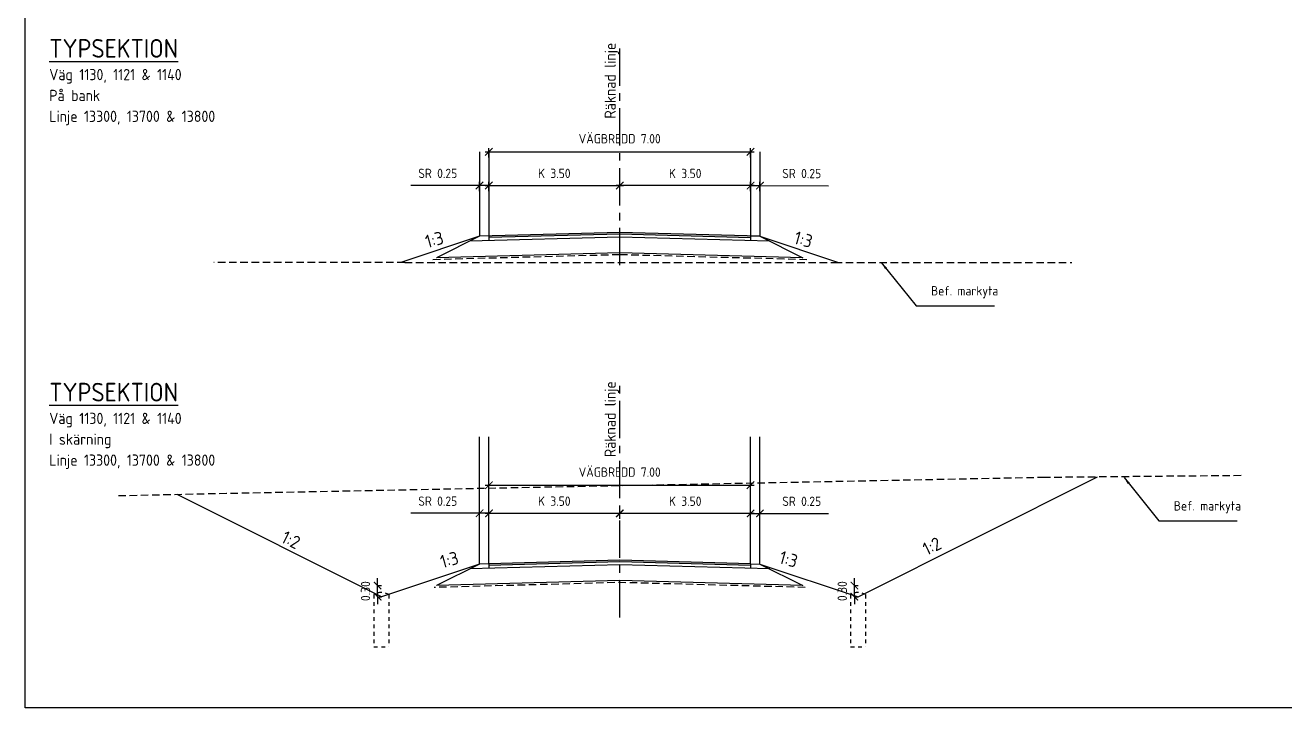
# Model space of a CAD drawing. Header units: metres. Extents: x 166439 to 168621, y 6226863 to 6228959.
# Drawn here: x 166561.84 to 166595.54, y 6226943.79 to 6226962.06 of the extents above; entities that cross this region are included whole.
import ezdxf

# ---------------------------------------------------------------- set-up
doc = ezdxf.new("R2010")
doc.units = ezdxf.units.M
doc.header["$LTSCALE"] = 0.1
doc.header["$MEASUREMENT"] = 0
for name, pattern in [('AA_DASHED_1', [2, 1, -1]), ('CENTER', [16, 10, -2, 2, -2]), ('DASHED_2', [3, 2, -1])]:
    doc.linetypes.add(name, pattern=pattern)
doc.layers.get('0').update_dxf_attribs({"linetype": 'CONTINUOUS'})
doc.layers.get('DEFPOINTS').update_dxf_attribs({"color": 5, "linetype": 'CONTINUOUS'})
for name, color, linetype in [('04_geotextil', 1, 'DASHED_2'), ('04_mått', 4, 'CONTINUOUS'), ('04_topp', 7, 'CONTINUOUS'), ('04_txt', 1, 'CONTINUOUS'), ('04_öb', 4, 'CONTINUOUS'), ('04_överyta', 3, 'CONTINUOUS'), ('900_CENT', 4, 'CENTER'), ('Brunn_', 4, 'AA_DASHED_1'), ('M-372A', 8, 'DASHED_2'), ('SEK', 1, 'CONTINUOUS')]:
    doc.layers.add(name, color=color, linetype=linetype)
doc.styles.add('ISO', font='iso.shx')
doc.dimstyles.new('BH90$0', dxfattribs={"dimscale": 0.05, "dimtxt": 2.5, "dimasz": 2, "dimexe": 1, "dimexo": 5, "dimgap": 2, "dimtad": 1, "dimzin": 0, "dimdsep": 46, "dimtxsty": 'ISO', "dimblk1": 'ARCHTICK', "dimblk2": 'ARCHTICK', "dimsah": 1, "dimcen": 1.5, "dimdle": 1, "dimadec": 0, "dimazin": 0, "dimtfac": 1, "dimtix": 1, "dimtmove": 0, "dimatfit": 3, "dimfxl": 1.5, "dimfxlon": 1, "dimtolj": 1, "dimtzin": 0, "dimarcsym": 0})
doc.dimstyles.new('BH90$7', dxfattribs={"dimscale": 0.05, "dimtxt": 2.5, "dimasz": 3, "dimexe": 2, "dimexo": 20, "dimgap": 1, "dimtad": 1, "dimzin": 0, "dimdsep": 46, "dimtxsty": 'ISO', "dimblk1": 'OPEN90', "dimblk2": 'OPEN90', "dimsah": 1, "dimcen": 4, "dimdle": 2, "dimadec": 0, "dimazin": 0, "dimtfac": 1, "dimtix": 1, "dimtmove": 0, "dimatfit": 3, "dimfxl": 2, "dimtolj": 1, "dimtzin": 0, "dimarcsym": 0})

# ---------------------------------------------------------------- blocks, each defined once
blk = doc.blocks.new('_ARCHTICK')
at = {"color": 0, "linetype": 'ByBlock', "const_width": 0.15}
blk.add_lwpolyline([(-0.5, -0.5), (0.5, 0.5)], dxfattribs=at)
blk = doc.blocks.new('*D142')
at = {"layer": '04_mått', "color": 0, "lineweight": -2}
for p, q in [((166573.993, 6226957.766), (166572.157, 6226957.766)), ((166573.993, 6226957.616), (166573.993, 6226957.866)), ((166574.243, 6226957.766), (166573.993, 6226957.766)), ((166574.243, 6226957.616), (166574.243, 6226957.866)), ((166574.243, 6226957.766), (166574.443, 6226957.766))]:
    blk.add_line(p, q, dxfattribs=at)
at = {"layer": 'DEFPOINTS', "color": 0}
for p in [(166574.243, 6226957.766), (166573.993, 6226956.409), (166574.243, 6226956.416)]:
    blk.add_point(p, dxfattribs=at)
at = {"layer": '04_mått', "color": 0, "lineweight": -2, "xscale": 0.2, "yscale": 0.2, "zscale": 0.2}
blk.add_blockref('_ARCHTICK', (166573.993, 6226957.766), dxfattribs=at)
at = {"layer": '04_mått', "color": 0, "lineweight": -2, "xscale": 0.2, "yscale": 0.2, "zscale": 0.2, "rotation": 180}
blk.add_blockref('_ARCHTICK', (166574.243, 6226957.766), dxfattribs=at)
at = {"layer": '04_mått', "color": 0, "insert": (166572.875, 6226958.091), "char_height": 0.25, "attachment_point": 5, "style": 'ISO'}
blk.add_mtext('\\A1;SR 0.25', dxfattribs=at)
blk = doc.blocks.new('*D143')
at = {"layer": '04_mått', "color": 0, "lineweight": -2}
for p, q in [((166581.245, 6226957.763), (166581.045, 6226957.763)), ((166581.245, 6226957.613), (166581.245, 6226957.863)), ((166581.245, 6226957.763), (166581.495, 6226957.763)), ((166581.495, 6226957.613), (166581.495, 6226957.863)), ((166581.495, 6226957.763), (166583.331, 6226957.761))]:
    blk.add_line(p, q, dxfattribs=at)
at = {"layer": 'DEFPOINTS', "color": 0}
for p in [(166581.245, 6226957.763), (166581.244, 6226956.413), (166581.494, 6226956.406)]:
    blk.add_point(p, dxfattribs=at)
at = {"layer": '04_mått', "color": 0, "lineweight": -2, "xscale": 0.2, "yscale": 0.2, "zscale": 0.2}
for p, rotation in [((166581.245, 6226957.763), 359.9501175747248), ((166581.495, 6226957.763), 179.9501175747248)]:
    blk.add_blockref('_ARCHTICK', p, dxfattribs=dict(at, rotation=rotation))
at = {"layer": '04_mått', "color": 0, "insert": (166582.613, 6226958.087), "char_height": 0.25, "attachment_point": 5, "rotation": 359.9501, "style": 'ISO'}
blk.add_mtext('\\A1;SR 0.25', dxfattribs=at)
blk = doc.blocks.new('*D144')
at = {"layer": '04_mått', "color": 0, "lineweight": -2}
for p, q in [((166574.145, 6226957.766), (166577.843, 6226957.766)), ((166574.245, 6226957.616), (166574.245, 6226957.866)), ((166577.743, 6226957.616), (166577.743, 6226957.866))]:
    blk.add_line(p, q, dxfattribs=at)
at = {"layer": 'DEFPOINTS', "color": 0}
for p in [(166577.743, 6226957.766), (166574.245, 6226956.371), (166577.743, 6226956.509)]:
    blk.add_point(p, dxfattribs=at)
at = {"layer": '04_mått', "color": 0, "lineweight": -2, "xscale": 0.2, "yscale": 0.2, "zscale": 0.2, "rotation": 180}
blk.add_blockref('_ARCHTICK', (166574.245, 6226957.766), dxfattribs=at)
at = {"layer": '04_mått', "color": 0, "lineweight": -2, "xscale": 0.2, "yscale": 0.2, "zscale": 0.2}
blk.add_blockref('_ARCHTICK', (166577.743, 6226957.766), dxfattribs=at)
at = {"layer": '04_mått', "color": 0, "insert": (166575.994, 6226958.091), "char_height": 0.25, "attachment_point": 5, "style": 'ISO'}
blk.add_mtext('\\A1;K 3.50', dxfattribs=at)
blk = doc.blocks.new('*D145')
at = {"layer": '04_mått', "color": 0, "lineweight": -2}
for p, q in [((166581.345, 6226957.763), (166577.648, 6226957.763)), ((166577.748, 6226957.613), (166577.748, 6226957.863)), ((166581.245, 6226957.613), (166581.245, 6226957.863))]:
    blk.add_line(p, q, dxfattribs=at)
at = {"layer": 'DEFPOINTS', "color": 0}
for p in [(166577.748, 6226957.763), (166577.748, 6226956.509), (166581.245, 6226956.465)]:
    blk.add_point(p, dxfattribs=at)
at = {"layer": '04_mått', "color": 0, "lineweight": -2, "xscale": 0.2, "yscale": 0.2, "zscale": 0.2, "rotation": 180}
blk.add_blockref('_ARCHTICK', (166577.748, 6226957.763), dxfattribs=at)
at = {"layer": '04_mått', "color": 0, "lineweight": -2, "xscale": 0.2, "yscale": 0.2, "zscale": 0.2}
blk.add_blockref('_ARCHTICK', (166581.245, 6226957.763), dxfattribs=at)
at = {"layer": '04_mått', "color": 0, "insert": (166579.496, 6226958.088), "char_height": 0.25, "attachment_point": 5, "style": 'ISO'}
blk.add_mtext('\\A1;K 3.50', dxfattribs=at)
blk = doc.blocks.new('*D146')
at = {"layer": '04_mått', "color": 0, "lineweight": -2}
for p, q in [((166574.143, 6226958.666), (166581.343, 6226958.666)), ((166574.243, 6226958.516), (166574.243, 6226958.766)), ((166581.243, 6226958.516), (166581.243, 6226958.766))]:
    blk.add_line(p, q, dxfattribs=at)
at = {"layer": 'DEFPOINTS', "color": 0}
for p in [(166581.243, 6226958.666), (166574.243, 6226956.416), (166581.243, 6226956.416)]:
    blk.add_point(p, dxfattribs=at)
at = {"layer": '04_mått', "color": 0, "lineweight": -2, "xscale": 0.2, "yscale": 0.2, "zscale": 0.2, "rotation": 180}
blk.add_blockref('_ARCHTICK', (166574.243, 6226958.666), dxfattribs=at)
at = {"layer": '04_mått', "color": 0, "lineweight": -2, "xscale": 0.2, "yscale": 0.2, "zscale": 0.2}
blk.add_blockref('_ARCHTICK', (166581.243, 6226958.666), dxfattribs=at)
at = {"layer": '04_mått', "color": 0, "insert": (166577.743, 6226959.018), "char_height": 0.25, "attachment_point": 5, "style": 'ISO'}
blk.add_mtext('\\A1;VÄGBREDD 7.00', dxfattribs=at)
blk = doc.blocks.new('*D147')
at = {"layer": '04_mått', "color": 0, "lineweight": -2}
for p, q in [((166573.993, 6226948.994), (166572.157, 6226948.994)), ((166573.993, 6226948.844), (166573.993, 6226949.094)), ((166574.243, 6226948.994), (166573.993, 6226948.994)), ((166574.243, 6226948.844), (166574.243, 6226949.094)), ((166574.243, 6226948.994), (166574.443, 6226948.994))]:
    blk.add_line(p, q, dxfattribs=at)
at = {"layer": 'DEFPOINTS', "color": 0}
for p in [(166574.243, 6226948.994), (166573.993, 6226947.637), (166574.243, 6226947.644)]:
    blk.add_point(p, dxfattribs=at)
at = {"layer": '04_mått', "color": 0, "lineweight": -2, "xscale": 0.2, "yscale": 0.2, "zscale": 0.2}
blk.add_blockref('_ARCHTICK', (166573.993, 6226948.994), dxfattribs=at)
at = {"layer": '04_mått', "color": 0, "lineweight": -2, "xscale": 0.2, "yscale": 0.2, "zscale": 0.2, "rotation": 180}
blk.add_blockref('_ARCHTICK', (166574.243, 6226948.994), dxfattribs=at)
at = {"layer": '04_mått', "color": 0, "insert": (166572.875, 6226949.319), "char_height": 0.25, "attachment_point": 5, "style": 'ISO'}
blk.add_mtext('\\A1;SR 0.25', dxfattribs=at)
blk = doc.blocks.new('*D148')
at = {"layer": '04_mått', "color": 0, "lineweight": -2}
for p, q in [((166581.245, 6226948.991), (166581.045, 6226948.992)), ((166581.245, 6226948.841), (166581.245, 6226949.091)), ((166581.245, 6226948.991), (166581.495, 6226948.991)), ((166581.495, 6226948.841), (166581.495, 6226949.091)), ((166581.495, 6226948.991), (166583.331, 6226948.99))]:
    blk.add_line(p, q, dxfattribs=at)
at = {"layer": 'DEFPOINTS', "color": 0}
for p in [(166581.245, 6226948.991), (166581.244, 6226947.641), (166581.494, 6226947.634)]:
    blk.add_point(p, dxfattribs=at)
at = {"layer": '04_mått', "color": 0, "lineweight": -2, "xscale": 0.2, "yscale": 0.2, "zscale": 0.2}
for p, rotation in [((166581.245, 6226948.991), 359.9501175747248), ((166581.495, 6226948.991), 179.9501175747248)]:
    blk.add_blockref('_ARCHTICK', p, dxfattribs=dict(at, rotation=rotation))
at = {"layer": '04_mått', "color": 0, "insert": (166582.613, 6226949.315), "char_height": 0.25, "attachment_point": 5, "rotation": 359.9501, "style": 'ISO'}
blk.add_mtext('\\A1;SR 0.25', dxfattribs=at)
blk = doc.blocks.new('*D149')
at = {"layer": '04_mått', "color": 0, "lineweight": -2}
for p, q in [((166574.145, 6226948.994), (166577.843, 6226948.994)), ((166574.245, 6226948.844), (166574.245, 6226949.094)), ((166577.743, 6226948.844), (166577.743, 6226949.094))]:
    blk.add_line(p, q, dxfattribs=at)
at = {"layer": 'DEFPOINTS', "color": 0}
for p in [(166577.743, 6226948.994), (166574.245, 6226947.695), (166577.743, 6226947.737)]:
    blk.add_point(p, dxfattribs=at)
at = {"layer": '04_mått', "color": 0, "lineweight": -2, "xscale": 0.2, "yscale": 0.2, "zscale": 0.2, "rotation": 180}
blk.add_blockref('_ARCHTICK', (166574.245, 6226948.994), dxfattribs=at)
at = {"layer": '04_mått', "color": 0, "lineweight": -2, "xscale": 0.2, "yscale": 0.2, "zscale": 0.2}
blk.add_blockref('_ARCHTICK', (166577.743, 6226948.994), dxfattribs=at)
at = {"layer": '04_mått', "color": 0, "insert": (166575.994, 6226949.319), "char_height": 0.25, "attachment_point": 5, "style": 'ISO'}
blk.add_mtext('\\A1;K 3.50', dxfattribs=at)
blk = doc.blocks.new('*D150')
at = {"layer": '04_mått', "color": 0, "lineweight": -2}
for p, q in [((166581.345, 6226948.992), (166577.648, 6226948.992)), ((166577.748, 6226948.842), (166577.748, 6226949.092)), ((166581.245, 6226948.842), (166581.245, 6226949.092))]:
    blk.add_line(p, q, dxfattribs=at)
at = {"layer": 'DEFPOINTS', "color": 0}
for p in [(166577.748, 6226948.992), (166577.748, 6226947.737), (166581.245, 6226947.68)]:
    blk.add_point(p, dxfattribs=at)
at = {"layer": '04_mått', "color": 0, "lineweight": -2, "xscale": 0.2, "yscale": 0.2, "zscale": 0.2, "rotation": 180}
blk.add_blockref('_ARCHTICK', (166577.748, 6226948.992), dxfattribs=at)
at = {"layer": '04_mått', "color": 0, "lineweight": -2, "xscale": 0.2, "yscale": 0.2, "zscale": 0.2}
blk.add_blockref('_ARCHTICK', (166581.245, 6226948.992), dxfattribs=at)
at = {"layer": '04_mått', "color": 0, "insert": (166579.496, 6226949.317), "char_height": 0.25, "attachment_point": 5, "style": 'ISO'}
blk.add_mtext('\\A1;K 3.50', dxfattribs=at)
blk = doc.blocks.new('*D151')
at = {"layer": '04_mått', "color": 0, "lineweight": -2}
for p, q in [((166574.143, 6226949.744), (166581.343, 6226949.744)), ((166574.243, 6226949.594), (166574.243, 6226949.844)), ((166581.243, 6226949.594), (166581.243, 6226949.844))]:
    blk.add_line(p, q, dxfattribs=at)
at = {"layer": 'DEFPOINTS', "color": 0}
for p in [(166581.243, 6226949.744), (166574.243, 6226947.644), (166581.243, 6226947.644)]:
    blk.add_point(p, dxfattribs=at)
at = {"layer": '04_mått', "color": 0, "lineweight": -2, "xscale": 0.2, "yscale": 0.2, "zscale": 0.2, "rotation": 180}
blk.add_blockref('_ARCHTICK', (166574.243, 6226949.744), dxfattribs=at)
at = {"layer": '04_mått', "color": 0, "lineweight": -2, "xscale": 0.2, "yscale": 0.2, "zscale": 0.2}
blk.add_blockref('_ARCHTICK', (166581.243, 6226949.744), dxfattribs=at)
at = {"layer": '04_mått', "color": 0, "insert": (166577.743, 6226950.096), "char_height": 0.25, "attachment_point": 5, "style": 'ISO'}
blk.add_mtext('\\A1;VÄGBREDD 7.00', dxfattribs=at)
blk = doc.blocks.new('*D232')
at = {"layer": '04_mått', "color": 0, "lineweight": -2}
for p, q in [((166584.023, 6226947.061), (166584.023, 6226947.261)), ((166584.023, 6226947.061), (166584.123, 6226947.061)), ((166584.023, 6226946.761), (166584.023, 6226947.061)), ((166584.023, 6226946.761), (166584.123, 6226946.761)), ((166584.023, 6226946.761), (166584.023, 6226946.561))]:
    blk.add_line(p, q, dxfattribs=at)
at = {"layer": 'DEFPOINTS', "color": 0}
for p in [(166584.011, 6226947.061), (166584.023, 6226947.061), (166584.011, 6226946.761)]:
    blk.add_point(p, dxfattribs=at)
at = {"layer": '04_mått', "color": 0, "lineweight": -2, "xscale": 0.2, "yscale": 0.2, "zscale": 0.2}
for p, rotation in [((166584.023, 6226947.061), 270), ((166584.023, 6226946.761), 90)]:
    blk.add_blockref('_ARCHTICK', p, dxfattribs=dict(at, rotation=rotation))
at = {"layer": '04_mått', "color": 0, "insert": (166583.698, 6226946.911), "char_height": 0.25, "attachment_point": 5, "rotation": 90, "style": 'ISO'}
blk.add_mtext('\\A1;0.30', dxfattribs=at)
blk = doc.blocks.new('*D233')
at = {"layer": '04_mått', "color": 0, "lineweight": -2}
for p, q in [((166571.267, 6226947.061), (166571.267, 6226947.261)), ((166571.267, 6226947.061), (166571.367, 6226947.061)), ((166571.267, 6226946.761), (166571.267, 6226947.061)), ((166571.267, 6226946.761), (166571.367, 6226946.761)), ((166571.267, 6226946.761), (166571.267, 6226946.561))]:
    blk.add_line(p, q, dxfattribs=at)
at = {"layer": 'DEFPOINTS', "color": 0}
for p in [(166571.245, 6226947.061), (166571.267, 6226947.061), (166571.245, 6226946.761)]:
    blk.add_point(p, dxfattribs=at)
at = {"layer": '04_mått', "color": 0, "lineweight": -2, "xscale": 0.2, "yscale": 0.2, "zscale": 0.2}
for p, rotation in [((166571.267, 6226947.061), 270), ((166571.267, 6226946.761), 90)]:
    blk.add_blockref('_ARCHTICK', p, dxfattribs=dict(at, rotation=rotation))
at = {"layer": '04_mått', "color": 0, "insert": (166570.942, 6226946.911), "char_height": 0.25, "attachment_point": 5, "rotation": 90, "style": 'ISO'}
blk.add_mtext('\\A1;0.30', dxfattribs=at)

msp = doc.modelspace()

# ---------------------------------------------------------------- hatches: boundary and pattern name
at = {"layer": '04_topp'}
h = msp.add_hatch(color=256, dxfattribs=at)
h.paths.add_polyline_path([(166574.4952, 6226956.4223), (166574.2452, 6226956.4156), (166574.2452, 6226956.3706), (166574.4952, 6226956.3773)])
h.paths.add_polyline_path([(166577.7428, 6226956.4639), (166577.7452, 6226956.4638), (166577.7452, 6226956.5088), (166577.7428, 6226956.5089), (166574.4952, 6226956.4223), (166574.4952, 6226956.3773)])
h.paths.add_polyline_path([(166577.7452, 6226956.5088), (166577.7452, 6226956.4638), (166580.9952, 6226956.3772), (166580.9952, 6226956.4222)])
h.paths.add_polyline_path([(166581.2452, 6226956.4155), (166581.2428, 6226956.4156), (166580.9952, 6226956.4222), (166580.9952, 6226956.3772), (166581.2452, 6226956.3705)])
h = msp.add_hatch(color=256, dxfattribs=at)
h.paths.add_polyline_path([(166574.4952, 6226947.6506), (166574.4952, 6226947.6055), (166577.7452, 6226947.6922), (166577.7452, 6226947.7372)])
h.paths.add_polyline_path([(166574.4952, 6226947.6055), (166574.4952, 6226947.6506), (166574.2452, 6226947.6439), (166574.2452, 6226947.5989)])
h.paths.add_polyline_path([(166580.9952, 6226947.6055), (166580.9952, 6226947.6506), (166577.7452, 6226947.7372), (166577.7452, 6226947.6922)])
h.paths.add_polyline_path([(166581.2452, 6226947.5989), (166581.2452, 6226947.6439), (166580.9952, 6226947.6506), (166580.9952, 6226947.6055)])

# ---------------------------------------------------------------- linework, layer by layer
at = {"layer": '04_geotextil'}
msp.add_lwpolyline([(166582.7503, 6226955.7802), (166577.7428, 6226955.9137), (166572.7354, 6226955.7802)], dxfattribs=at)
at = {"layer": '04_geotextil', "flags": 128}
msp.add_lwpolyline([(166582.7099, 6226947.0096), (166577.7452, 6226947.142), (166572.7802, 6226947.0096)], dxfattribs=at)
at = {"layer": '04_öb'}
for p, q in [((166573.9928, 6226956.4089), (166572.841, 6226955.833)), ((166581.4928, 6226956.4089), (166582.6447, 6226955.833)), ((166573.9952, 6226947.6372), (166572.8434, 6226947.0613)), ((166581.4952, 6226947.6372), (166582.647, 6226947.0613))]:
    msp.add_line(p, q, dxfattribs=at)
for points in [[(166582.6447, 6226955.833), (166577.7428, 6226955.9637), (166572.841, 6226955.833)], [(166582.647, 6226947.0613), (166577.7452, 6226947.192), (166572.8434, 6226947.0613)]]:
    msp.add_lwpolyline(points, dxfattribs=at)
at = {"layer": '04_överyta'}
for p, q in [((166573.9928, 6226956.4089), (166571.8862, 6226955.7067)), ((166574.2452, 6226956.4156), (166574.2452, 6226956.2906)), ((166581.2452, 6226956.4155), (166581.2452, 6226956.2905)), ((166581.4928, 6226956.4089), (166583.5995, 6226955.7067)), ((166584.1229, 6226946.7613), (166590.5317, 6226949.9657)), ((166571.3675, 6226946.7613), (166565.9033, 6226949.4934)), ((166573.9952, 6226947.6372), (166571.3675, 6226946.7613)), ((166574.2452, 6226947.6439), (166574.2452, 6226947.5188)), ((166581.2452, 6226947.6439), (166581.2452, 6226947.5188)), ((166581.4952, 6226947.6372), (166584.1229, 6226946.7613))]:
    msp.add_line(p, q, dxfattribs=at)
msp.add_lwpolyline([(166581.757, 6226956.2768), (166577.7428, 6226956.3839), (166573.7287, 6226956.2768)], dxfattribs=at)
at = {"layer": '04_överyta', "flags": 128}
for points in [[(166574.2428, 6226956.4156), (166573.9928, 6226956.4089)], [(166581.4952, 6226956.4088), (166577.7428, 6226956.5089), (166573.9952, 6226956.409)], [(166581.2452, 6226956.3705), (166577.7428, 6226956.4639), (166574.2452, 6226956.3706)], [(166581.2428, 6226956.4156), (166581.4928, 6226956.4089)], [(166581.7594, 6226947.5051), (166577.7452, 6226947.6122), (166573.731, 6226947.5051)], [(166574.2452, 6226947.6439), (166573.9952, 6226947.6372)], [(166581.2452, 6226947.6439), (166577.7452, 6226947.7372), (166574.2452, 6226947.6439)], [(166581.2452, 6226947.5989), (166577.7452, 6226947.6922), (166574.2452, 6226947.5989)], [(166581.2452, 6226947.6439), (166581.4952, 6226947.6372)]]:
    msp.add_lwpolyline(points, dxfattribs=at)
at = {"layer": '900_CENT'}
for p, q in [((166577.7452, 6226955.6343), (166577.7452, 6226961.5505)), ((166577.7452, 6226946.2023), (166577.7452, 6226952.4639))]:
    msp.add_line(p, q, dxfattribs=at)
at = {"layer": 'Brunn_', "flags": 128}
for points in [[(166571.1675, 6226946.8178), (166571.1675, 6226945.4178)], [(166571.5675, 6226946.8178), (166571.5675, 6226945.4178)], [(166583.9229, 6226946.8178), (166583.9229, 6226945.4178)], [(166584.3229, 6226946.8178), (166584.3229, 6226945.4178)], [(166571.1675, 6226945.4178), (166571.5675, 6226945.4178)], [(166583.9229, 6226945.4178), (166584.3229, 6226945.4178)]]:
    msp.add_lwpolyline(points, dxfattribs=at)
at = {"layer": 'Brunn_'}
for centre in [(166571.3675, 6226946.4923), (166584.1229, 6226946.4923)]:
    msp.add_arc(centre, 0.3821, 58.43504, 121.56496, dxfattribs=at)
at = {"layer": 'DEFPOINTS'}
for p, q in [((166573.9952, 6226958.6659), (166573.9952, 6226956.409)), ((166574.2452, 6226958.6659), (166574.2452, 6226956.4156)), ((166581.2452, 6226958.6659), (166581.2452, 6226956.4155)), ((166581.4952, 6226958.6659), (166581.4952, 6226956.4088)), ((166573.9952, 6226947.6372), (166573.9952, 6226951.0442)), ((166574.2452, 6226947.6439), (166574.2452, 6226951.0442)), ((166581.2452, 6226947.6439), (166581.2452, 6226951.0442)), ((166581.4952, 6226947.6372), (166581.4952, 6226951.0442))]:
    msp.add_line(p, q, dxfattribs=at)
at = {"layer": 'DEFPOINTS', "flags": 128}
msp.add_lwpolyline([(166561.8364, 6226943.7888), (166561.8364, 6226999.1888), (166622.9364, 6226999.1888), (166622.9364, 6226999.1888), (166622.9364, 6226953.6888), (166622.9364, 6226943.7888)], close=True, dxfattribs=at)
at = {"layer": 'M-372A', "flags": 128}
for points in [[(166571.9928, 6226955.7067), (166566.8822, 6226955.7067)], [(166571.9928, 6226955.7067), (166583.4928, 6226955.7067)], [(166583.4928, 6226955.7067), (166589.8372, 6226955.7067)], [(166589.125, 6226949.9521), (166567.2252, 6226949.5222), (166564.2811, 6226949.458)], [(166594.3713, 6226950.0028), (166589.125, 6226949.9521)]]:
    msp.add_lwpolyline(points, dxfattribs=at)

# ---------------------------------------------------------------- texts
at = {"layer": '04_mått', "style": 'ISO'}
for s, rotation, p in [('1:3', 15.7296, (166572.6003, 6226956.0852)), ('1:3', 344.2704, (166582.3807, 6226956.2186)), ('1:2', 334.05672, (166568.6569, 6226948.2288)), ('1:2', 25.94328, (166585.9611, 6226947.8543)), ('1:3', 15.7296, (166573.0016, 6226947.5193)), ('1:3', 344.2704, (166581.9834, 6226947.6617))]:
    msp.add_text(s, height=0.35, rotation=rotation, dxfattribs=at).set_placement(p)
at = {"layer": '04_mått', "char_height": 0.25, "attachment_point": 7, "style": 'ISO'}
for insert in [(166586.0746, 6226954.7479), (166592.5704, 6226948.9933)]:
    msp.add_mtext('Bef. markyta', dxfattribs=dict(at, insert=insert))
at = {"layer": '04_txt', "style": 'ISO'}
for p in [(166577.6391, 6226959.5562), (166577.6391, 6226950.4968)]:
    msp.add_text('Räknad linje', height=0.3, rotation=90, dxfattribs=at).set_placement(p)
at = {"layer": 'SEK', "color": 7, "style": 'ISO'}
for p in [(166562.4809, 6226961.1858), (166562.4809, 6226951.9858)]:
    msp.add_text('%%UTYPSEKTION', height=0.5, dxfattribs=at).set_placement(p)
at = {"layer": 'SEK', "color": 3, "style": 'ISO'}
for s, p in [('Väg 1130, 1121 & 1140', (166562.4809, 6226960.5844)), ('På bank', (166562.4809, 6226960.0269)), ('Linje 13300, 13700 & 13800', (166562.4809, 6226959.4677)), ('Väg 1130, 1121 & 1140', (166562.4809, 6226951.3844)), ('I skärning', (166562.4809, 6226950.8269)), ('Linje 13300, 13700 & 13800', (166562.4809, 6226950.2677))]:
    msp.add_text(s, height=0.3, dxfattribs=at).set_placement(p)

# ---------------------------------------------------------------- dimensions: what is measured, and where the dimension line sits
at = {"layer": '04_mått'}
for base, p1, p2, text, picture, middle in [((166581.2428, 6226958.6659), (166574.2428, 6226956.4156), (166581.2428, 6226956.4156), 'VÄGBREDD <>', '*D146', (166577.7428, 6226959.0177)), ((166577.7428, 6226957.7661), (166574.2452, 6226956.3706), (166577.7428, 6226956.5089), 'K <>', '*D144', (166575.994, 6226958.0911)), ((166581.2428, 6226949.7443), (166574.2428, 6226947.644), (166581.2428, 6226947.644), 'VÄGBREDD <>', '*D151', (166577.7428, 6226950.0961)), ((166577.7428, 6226948.9944), (166574.2452, 6226947.6951), (166577.7428, 6226947.7373), 'K <>', '*D149', (166575.994, 6226949.3194))]:
    dim = msp.add_linear_dim(base=base, p1=p1, p2=p2, text=text, dimstyle='BH90$0', override={"dimscale": 0.1}, dxfattribs=at)
    dim.commit()
    dim.dimension.update_dxf_attribs({"geometry": picture, "text_midpoint": middle})
for base, p1, p2, picture, middle in [((166574.2428, 6226957.7661), (166573.9928, 6226956.4089), (166574.2428, 6226956.4156), '*D142', (166572.875, 6226957.7661)), ((166574.2428, 6226948.9944), (166573.9928, 6226947.6373), (166574.2428, 6226947.644), '*D147', (166572.875, 6226948.9944))]:
    dim = msp.add_linear_dim(base=base, p1=p1, p2=p2, text='SR <>', dimstyle='BH90$0', override={"dimscale": 0.1}, dxfattribs=at)
    dim.commit()
    dim.dimension.update_dxf_attribs({"geometry": picture, "text_midpoint": middle, "dimtype": 160})
for base, p1, p2, picture, middle in [((166577.7476, 6226957.7632), (166581.2452, 6226956.4648), (166577.7476, 6226956.5089), '*D145', (166579.4964, 6226958.0882)), ((166577.7476, 6226948.9916), (166581.2452, 6226947.6798), (166577.7476, 6226947.7373), '*D150', (166579.4964, 6226949.3166))]:
    dim = msp.add_linear_dim(base=base, p1=p1, p2=p2, angle=180, text='K <>', dimstyle='BH90$0', override={"dimscale": 0.1}, dxfattribs=at)
    dim.commit()
    dim.dimension.update_dxf_attribs({"geometry": picture, "text_midpoint": middle})
for base, p1, p2, picture, middle in [((166581.245, 6226957.763), (166581.4939, 6226956.4056), (166581.2439, 6226956.4125), '*D143', (166582.6129, 6226957.7618)), ((166581.245, 6226948.9914), (166581.4939, 6226947.634), (166581.2439, 6226947.6409), '*D148', (166582.6129, 6226948.9902))]:
    dim = msp.add_linear_dim(base=base, p1=p1, p2=p2, angle=179.95012, text='SR <>', dimstyle='BH90$0', override={"dimscale": 0.1}, dxfattribs=at)
    dim.commit()
    dim.dimension.update_dxf_attribs({"geometry": picture, "text_midpoint": middle, "dimtype": 160})
dim = msp.add_linear_dim(base=(166571.2675, 6226947.0613), p1=(166571.245, 6226946.7613), p2=(166571.245, 6226947.0613), angle=90, dimstyle='BH90$0', override={"dimscale": 0.1}, dxfattribs=at)
dim.commit()
dim.dimension.update_dxf_attribs({"geometry": '*D233', "text_midpoint": (166571.2675, 6226946.9113), "dimtype": 161})
dim = msp.add_aligned_dim(p1=(166584.0111, 6226946.7613), p2=(166584.0111, 6226947.0613), distance=-0.0118, dimstyle='BH90$0', override={"dimscale": 0.1}, dxfattribs=at)
dim.commit()
dim.dimension.update_dxf_attribs({"geometry": '*D232', "text_midpoint": (166583.6979, 6226946.9113)})

# ---------------------------------------------------------------- leaders
at = {"layer": '04_mått', "annotation_type": 0, "has_hookline": 1, "hookline_direction": 0, "text_width": 1.6964}
for points in [[(166584.7418, 6226955.7067), (166585.6746, 6226954.5479), (166585.8746, 6226954.5479)], [(166591.2376, 6226949.9521), (166592.1704, 6226948.7933), (166592.3704, 6226948.7933)]]:
    msp.add_leader(points, dimstyle='BH90$7', override={"dimscale": 0.1, "dimasz": 2, "dimexe": 1, "dimexo": 5, "dimgap": 2, "dimcen": 1.5, "dimdle": 1}, dxfattribs=at)

doc.saveas('drawing.dxf')
